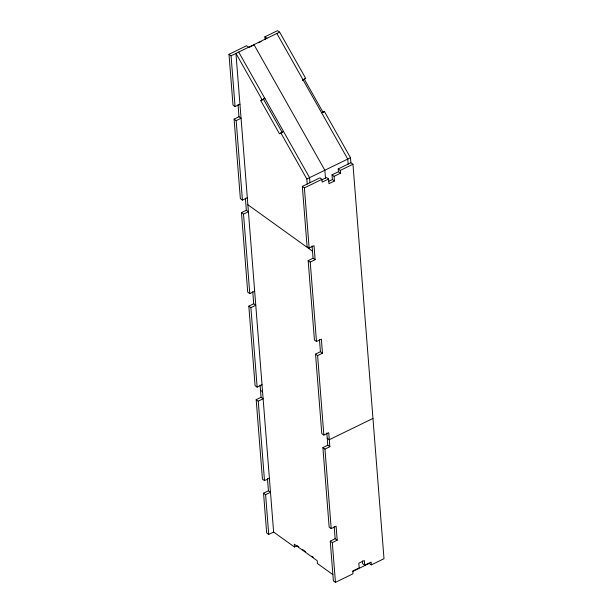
<?xml version="1.0" encoding="UTF-8"?>
<svg xmlns="http://www.w3.org/2000/svg" width="613" height="613" viewBox="0 0 613 613"><rect width="100%" height="100%" fill="white"/><g stroke="black" fill="none" stroke-linecap="round" stroke-linejoin="round"><path stroke-width="0.92" d="M260.832 100.747L264.801 98.31L260.832 100.747L279.513 133.841L283.474 131.412M302.439 80.479L305.718 78.387L279.62 32.129L277.551 30.65L264.877 36.818L265.1 39.63M352.467 571.577L369.264 563.393L371.325 564.88L383.999 558.704L352.958 164.238L350.889 162.751L350.498 157.733L324.4 111.482L323.181 112.577L304.5 79.475M239.951 104.218L235.063 106.593L233.001 105.114L229.001 54.296L246.556 45.745L248.625 47.224M229.001 54.296L231.063 55.775L279.62 32.129M249.184 47.377L253.192 45.423M258.686 42.749L261.092 41.577M302.968 79.721L305.718 78.387M234.105 119.137L238.986 116.761L241.055 118.24L236.166 120.623L234.105 119.137L240.357 198.627L242.419 200.106L247.307 197.731L235.951 53.4L262.05 99.651M321.649 112.823L324.4 111.482M307.22 184.023L306.829 178.996L350.498 157.733M241.461 212.65L246.349 210.274L248.411 211.753L243.53 214.136L241.461 212.65L247.721 292.14L249.782 293.619L254.671 291.244M315.128 259.69L313.059 258.211L308.178 260.586L310.239 262.073L315.128 259.69L314.025 245.667L309.136 248.043L307.075 246.564L302.339 186.398L319.894 177.847L321.963 179.333L322.177 182.138L328.591 179.011L328.959 183.693L334.46 181.011L334.093 176.337L332.024 174.858L338.437 171.732L340.506 173.211L334.093 176.337M338.437 171.732L338.223 168.927L350.889 162.751M302.339 186.398L304.4 187.884L321.963 179.333M338.223 168.927L340.284 170.406L352.958 164.238M321.641 179.908L326.53 177.532L328.591 179.011M328.468 181.44L332.392 179.532L334.46 181.011M248.824 306.163L253.705 303.787L255.774 305.266L250.886 307.649L248.824 306.163L255.077 385.646L257.138 387.132L262.027 384.749M308.178 260.586L314.431 340.077L316.492 341.556L321.381 339.173L322.484 353.203L317.603 355.586L315.534 354.099L320.423 351.724L322.484 353.203M256.18 399.676L261.069 397.301L263.13 398.779L258.242 401.163L256.18 399.676L262.441 479.159L264.502 480.646L269.383 478.263M315.534 354.099L321.794 433.583L323.856 435.069L328.744 432.686L329.848 446.716L324.959 449.091L322.898 447.613L327.779 445.23L329.848 446.716M372.965 418.434L329.296 439.705L327.227 438.218M263.544 493.189L268.425 490.806L270.494 492.293L265.605 494.668L263.544 493.189L266.67 532.935L268.732 534.413L273.62 532.038L294.478 547.026L297.228 545.685L298.761 546.788M322.898 447.613L329.15 527.096L331.212 528.582L336.1 526.199L337.204 540.229L332.315 542.605L330.254 541.126L335.142 538.743L337.204 540.229M362.413 560.903L362.628 563.715L364.697 565.194L371.11 562.067L371.325 564.88M330.254 541.126L333.38 580.871L335.449 582.35L353.004 573.799L352.781 570.994L359.195 567.868L358.827 563.194L364.329 560.52L364.697 565.194M264.877 36.818L266.946 38.305M247.307 197.731L247.859 204.742L312.507 251.192L313.059 258.211M260.517 390.282L262.579 391.768M302.577 549.532L305.634 551.723M311.749 556.121L313.274 557.217M332.859 574.603L317.404 563.5L317.189 560.696L294.263 544.221L294.478 547.026M276.869 33.47L347.747 159.073L348.146 164.092M253.966 44.626L324.844 170.222L325.465 178.054M238.695 52.059L309.58 177.663L309.971 182.682M263.582 99.406L282.264 132.5M280.731 132.753L306.829 178.996M340.284 170.406L340.506 173.211M332.024 174.858L332.392 179.532M319.465 339.564L320.423 351.724M326.813 432.962L327.779 445.23M334.185 526.59L335.142 538.743M304.4 187.884L309.136 248.043M310.239 262.073L316.492 341.556M317.603 355.586L323.856 435.069M324.959 449.091L331.212 528.582M332.315 542.605L335.449 582.35M247.859 204.742L273.62 532.038M238.036 104.601L238.986 116.761M245.392 198.114L246.349 210.274M252.748 291.627L253.705 303.787M260.104 385.025L261.069 397.301M267.467 478.653L268.425 490.806M231.063 55.775L235.063 106.593M236.166 120.623L242.419 200.106M243.53 214.136L249.782 293.619M250.886 307.649L257.138 387.132M258.242 401.163L264.502 480.646M265.605 494.668L268.732 534.413M312.094 245.936L312.507 251.192"/></g></svg>
